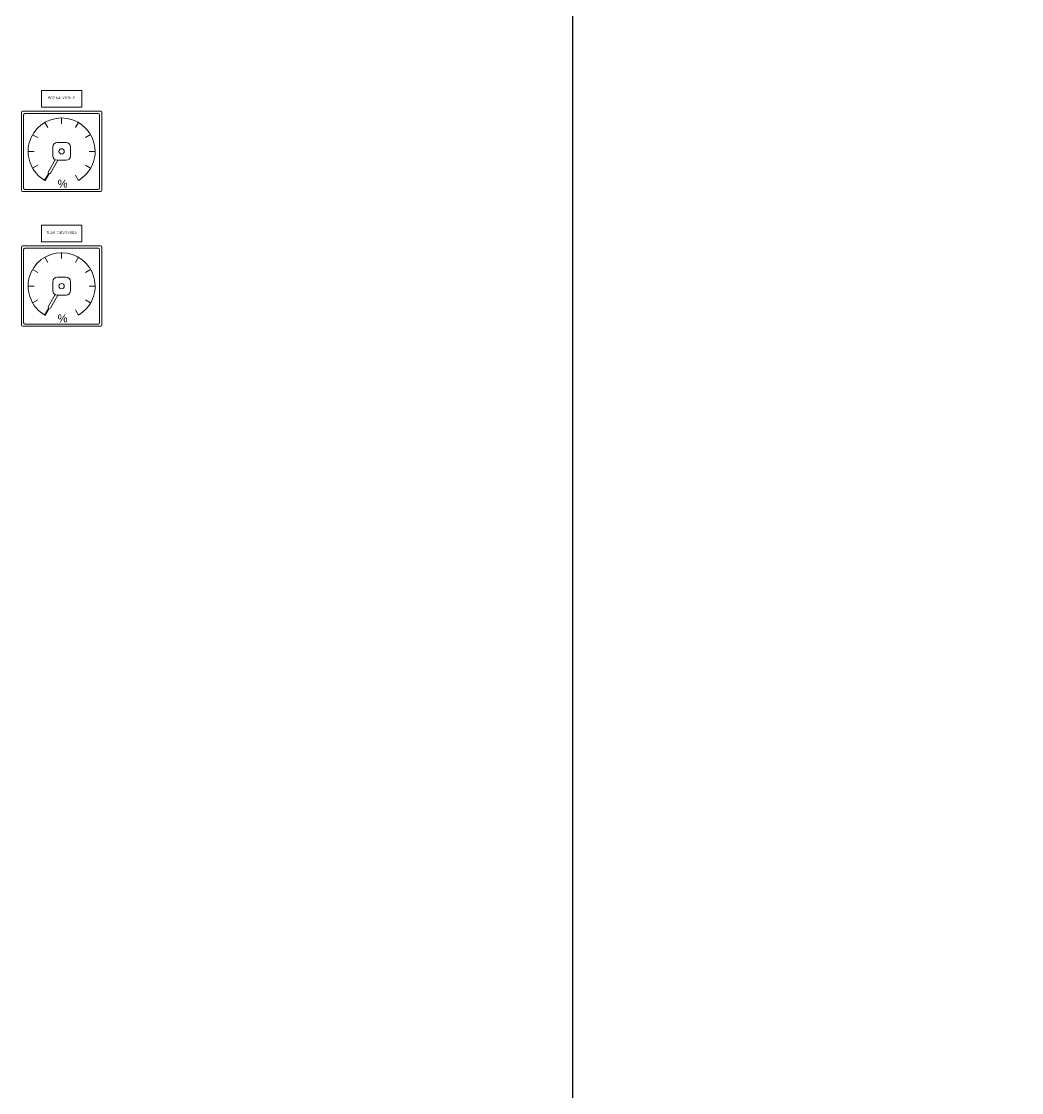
# Model space of a CAD drawing. Header units: millimetres. Extents: x 40929 to 57897, y 13592 to 43737.
# Drawn here: x 45950 to 47145, y 14754 to 16034 of the extents above; entities that cross this region are included whole.
import ezdxf
from ezdxf.enums import TextEntityAlignment as Align

# ---------------------------------------------------------------- set-up
doc = ezdxf.new("R2010")
doc.units = ezdxf.units.MM
doc.layers.add('! NO PLOT !', color=7, linetype='Continuous', true_color=0xff75dd, plot=False)
doc.layers.add('000-PI-Oprema', color=30, linetype='Continuous', lineweight=5)
doc.layers.add('000-PI_TEXT', color=7, linetype='Continuous')
doc.styles.add('PI0', font='isocpeur.ttf', dxfattribs={"width": 0.9})
doc.styles.get("Standard").update_dxf_attribs({"font": 'arial.ttf'})

# ---------------------------------------------------------------- blocks, each defined once
blk = doc.blocks.new('*U355')
at = {"layer": '000-PI-Oprema'}
blk.add_line((1.8, -3.1), (-1.8, 3.1), dxfattribs=at)
blk = doc.blocks.new('*U356')
at = {"layer": '000-PI-Oprema', "color": 0, "linetype": 'ByBlock', "lineweight": -2, "transparency": 16777216}
for p, rotation in [((-27112.7, 62656.2), 150), ((-27131, 62651.3), 180), ((-27094.5, 62651.3), 120), ((-27144.3, 62638), 210), ((-27081.2, 62638), 90.00000000000001), ((-27149.2, 62619.8), 239.9999999999999), ((-27076.3, 62619.8), 60.00000000000001), ((-27144.3, 62601.5), 269.9999999999999), ((-27081.2, 62601.5), 30.00000000000003), ((-27131, 62588.2), 299.9999999999998)]:
    blk.add_blockref('*U355', p, dxfattribs=dict(at, rotation=rotation))
blk.add_blockref('*U355', (-27094.5, 62588.2), dxfattribs=at)
blk = doc.blocks.new('*U351')
at = {"layer": '000-PI-Oprema'}
blk.add_line((1.8, -3.1), (-1.8, 3.1), dxfattribs=at)
blk = doc.blocks.new('*U352')
at = {"layer": '000-PI-Oprema', "color": 0, "linetype": 'ByBlock', "lineweight": -2, "transparency": 16777216}
for p, rotation in [((-27112.7, 62656.2), 150), ((-27131, 62651.3), 180), ((-27094.5, 62651.3), 120), ((-27144.3, 62638), 210), ((-27081.2, 62638), 90.00000000000001), ((-27149.2, 62619.8), 239.9999999999999), ((-27076.3, 62619.8), 60.00000000000001), ((-27144.3, 62601.5), 269.9999999999999), ((-27081.2, 62601.5), 30.00000000000003), ((-27131, 62588.2), 299.9999999999998)]:
    blk.add_blockref('*U351', p, dxfattribs=dict(at, rotation=rotation))
blk.add_blockref('*U351', (-27094.5, 62588.2), dxfattribs=at)

msp = doc.modelspace()

# ---------------------------------------------------------------- linework, layer by layer
at = {"layer": '! NO PLOT !', "ltscale": 0.25}
msp.add_lwpolyline([(46607.931, 16487.424), (46607.931, 13617.424), (48757.931, 13617.424), (48757.931, 14602.424), (50507.931, 14602.424), (50507.931, 16487.424), (46607.931, 16487.424)], dxfattribs=at)
at = {"layer": '000-PI-Oprema'}
for p, q in [((45992.448, 15889.049), (46003.073, 15889.049)), ((45987.136, 15873.112), (45987.136, 15883.737)), ((46008.386, 15873.112), (46008.386, 15883.737)), ((45990.262, 15868.27), (45981.846, 15853.693)), ((45993.262, 15867.799), (45984.3, 15852.277)), ((45992.448, 15867.799), (46003.073, 15867.799)), ((45981.984, 15851.665), (45977.515, 15843.925)), ((45982.474, 15851.381), (45978.006, 15843.642)), ((45981.846, 15853.693), (45981.984, 15851.665)), ((45984.3, 15852.277), (45982.474, 15851.381)), ((45978.006, 15843.642), (45977.515, 15843.925)), ((45987.136, 15712.112), (45987.136, 15722.737)), ((45992.448, 15728.049), (46003.073, 15728.049)), ((46008.386, 15712.112), (46008.386, 15722.737)), ((45990.262, 15707.27), (45981.846, 15692.693)), ((45993.262, 15706.799), (45984.3, 15691.277)), ((45992.448, 15706.799), (46003.073, 15706.799)), ((45981.984, 15690.665), (45977.515, 15682.925)), ((45978.006, 15682.642), (45977.515, 15682.925)), ((45982.474, 15690.381), (45978.006, 15682.642)), ((45981.846, 15692.693), (45981.984, 15690.665)), ((45984.3, 15691.277), (45982.474, 15690.381))]:
    msp.add_line(p, q, dxfattribs=at)
for points in [[(45973.761, 15951.424), (46021.761, 15951.424), (46021.761, 15931.424), (45973.761, 15931.424)], [(45973.761, 15790.424), (46021.761, 15790.424), (46021.761, 15770.424), (45973.761, 15770.424)]]:
    msp.add_lwpolyline(points, close=True, dxfattribs=at)
for points in [[(45951.094, 15830.424), (46044.427, 15830.424, 0.41421356), (46045.761, 15831.758), (46045.761, 15925.091, 0.41421356), (46044.427, 15926.424), (45951.094, 15926.424, 0.41421356), (45949.761, 15925.091), (45949.761, 15831.758, 0.41421356)], [(45953.844, 15833.091), (46041.677, 15833.091, 0.41421356), (46043.094, 15834.508), (46043.094, 15922.341, 0.41421356), (46041.677, 15923.758), (45953.844, 15923.758, 0.41421356), (45952.427, 15922.341), (45952.427, 15834.508, 0.41421356)], [(45951.094, 15669.424), (46044.427, 15669.424, 0.41421356), (46045.761, 15670.758), (46045.761, 15764.091, 0.41421356), (46044.427, 15765.424), (45951.094, 15765.424, 0.41421356), (45949.761, 15764.091), (45949.761, 15670.758, 0.41421356)], [(45953.844, 15672.091), (46041.677, 15672.091, 0.41421356), (46043.094, 15673.508), (46043.094, 15761.341, 0.41421356), (46041.677, 15762.758), (45953.844, 15762.758, 0.41421356), (45952.427, 15761.341), (45952.427, 15673.508, 0.41421356)]]:
    msp.add_lwpolyline(points, format="xyb", close=True, dxfattribs=at)
for centre in [(45997.761, 15878.424), (45997.761, 15717.424)]:
    msp.add_circle(centre, 3.188, dxfattribs=at)
at = {"layer": '000-PI-Oprema', "ltscale": 0.01}
for centre in [(45997.761, 15878.424), (45997.761, 15717.424)]:
    msp.add_arc(centre, 40, 300, 240, dxfattribs=at)
at = {"layer": '000-PI-Oprema'}
for centre, start, end in [((45992.448, 15883.737), 90, 180), ((46003.073, 15883.737), 0, 90), ((45992.448, 15873.112), 180, 270), ((46003.073, 15873.112), 270, 0), ((45992.448, 15722.737), 90, 180), ((46003.073, 15722.737), 0, 90), ((45992.448, 15712.112), 180, 270), ((46003.073, 15712.112), 270, 0)]:
    msp.add_arc(centre, 5.313, start, end, dxfattribs=at)

# ---------------------------------------------------------------- block references
for name, p in [('*U352', (73110.508, -46741.326)), ('*U356', (73110.508, -46902.326))]:
    msp.add_blockref(name, p, dxfattribs=at)

# ---------------------------------------------------------------- texts
for p in [(45998.945, 15839.915), (45998.945, 15678.915)]:
    msp.add_text('%%%', height=9.5625, dxfattribs=at).set_placement(p, align=Align.MIDDLE_CENTER)
at = {"layer": '000-PI_TEXT', "linetype": 'Continuous', "char_height": 3, "width": 58.2158, "attachment_point": 5, "style": 'PI0'}
for s, insert in [('{\\fISOCPEUR|b0|i0|c238|p34;BRZINA VRTNJE}', (45997.761, 15942.391)), ('{\\fISOCPEUR|b0|i0|c238|p34;TLAK CJEVOVODA}', (45997.761, 15781.391))]:
    msp.add_mtext(s, dxfattribs=dict(at, insert=insert))

doc.saveas('drawing.dxf')
